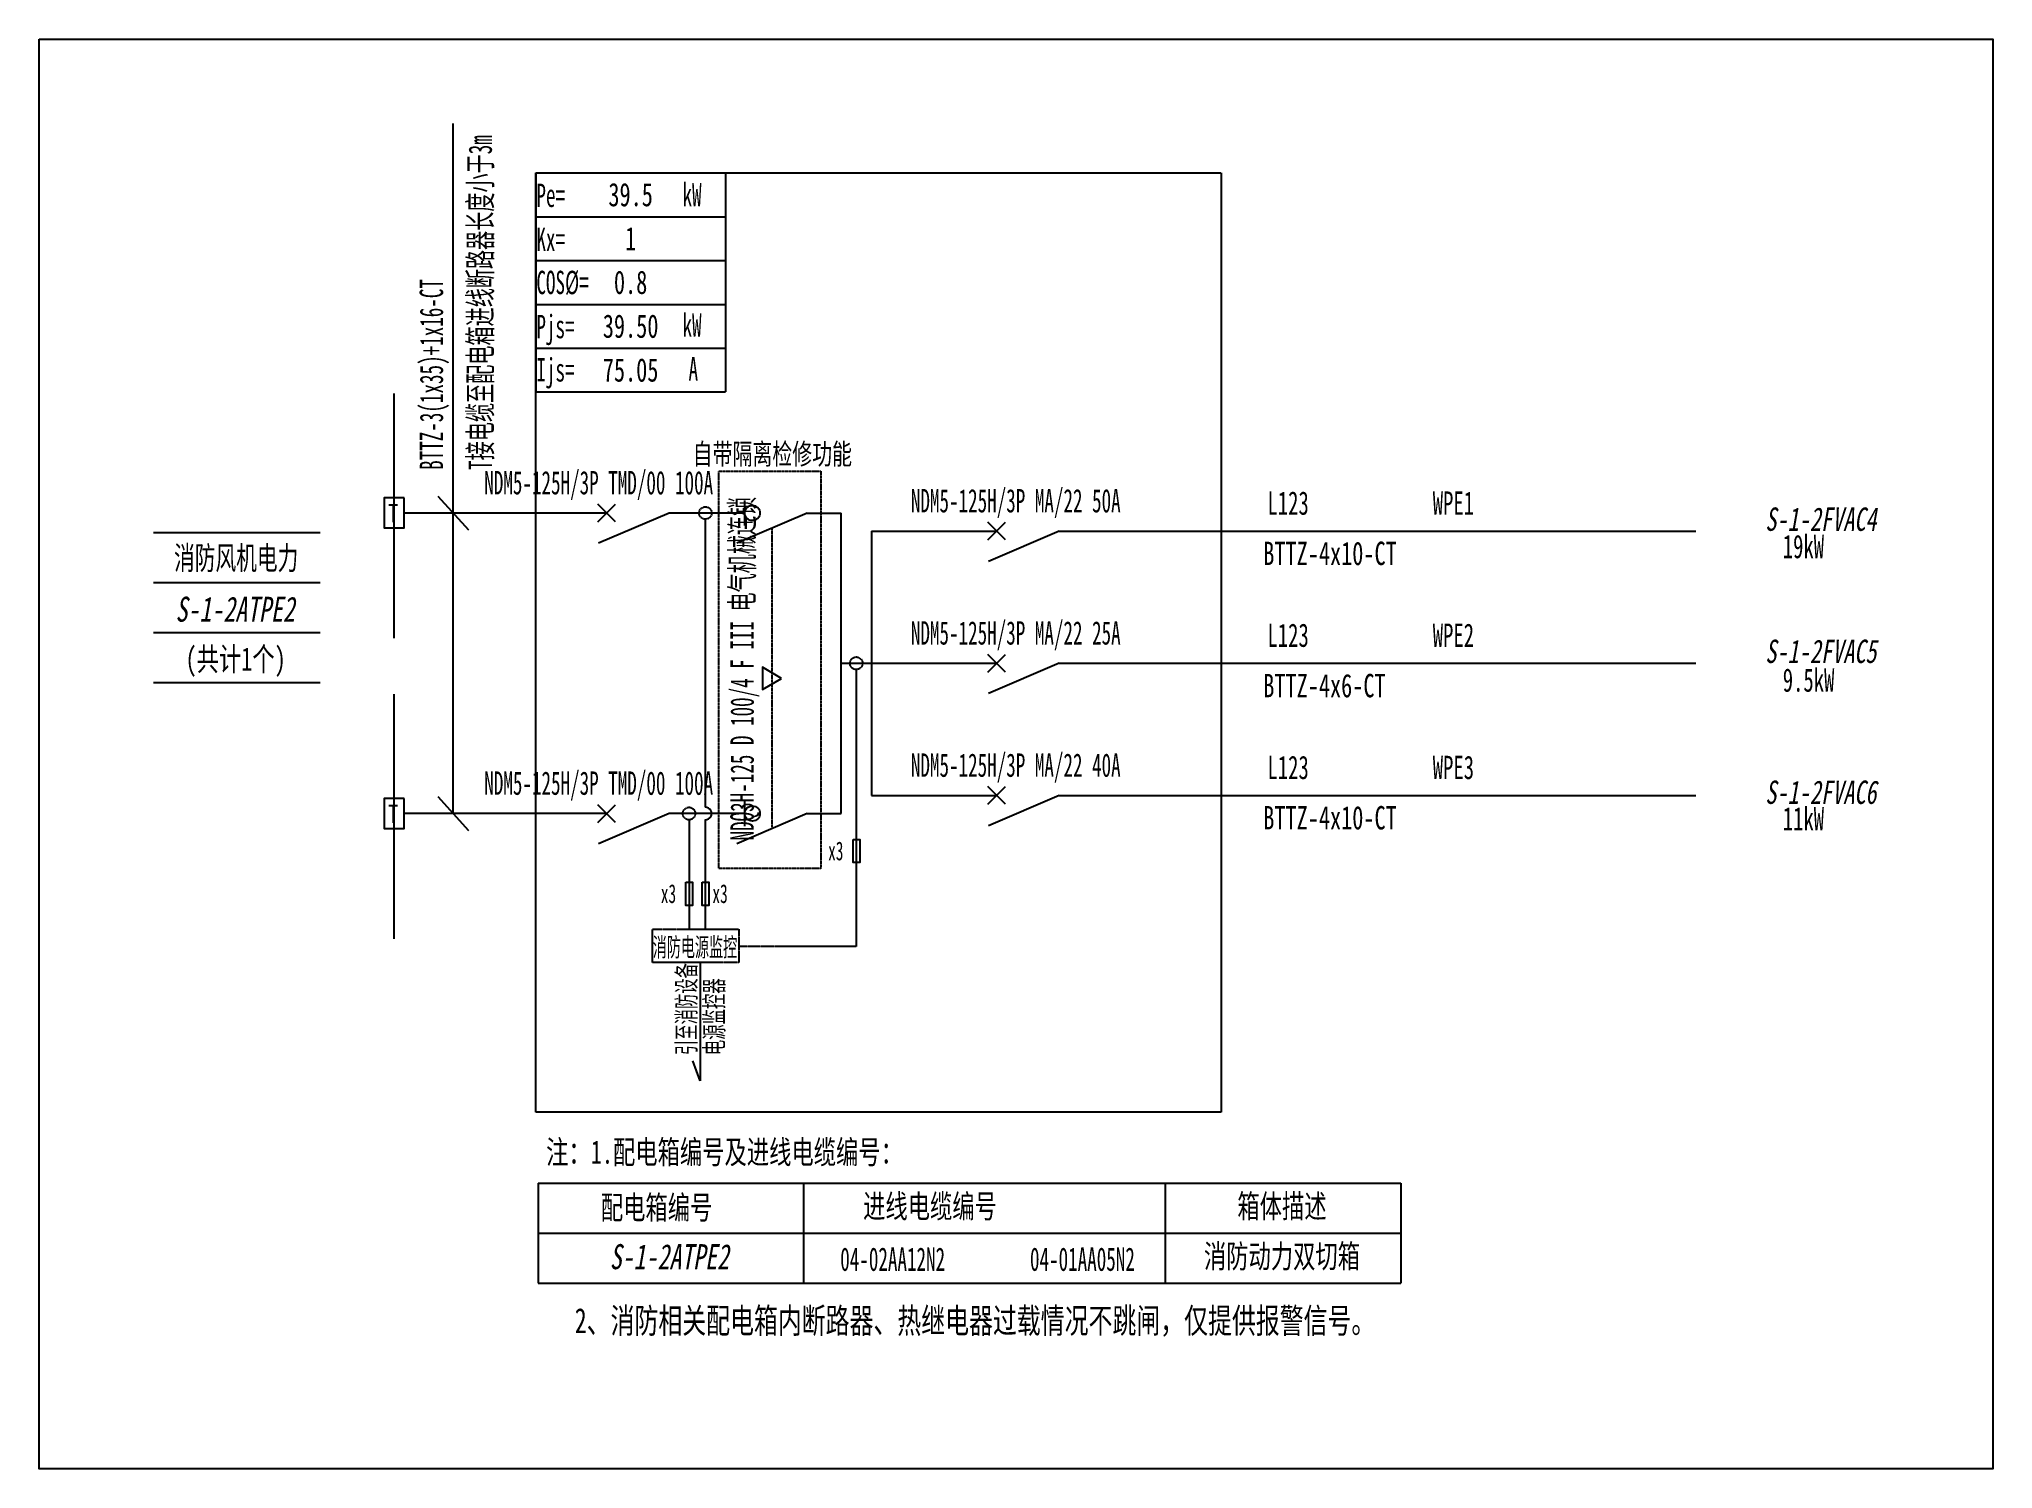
# Model space of a CAD drawing. Extents: x 419594 to 422092, y 318727 to 320554.
import ezdxf
from ezdxf.enums import TextEntityAlignment as Align

# ---------------------------------------------------------------- set-up
doc = ezdxf.new("R2010")
doc.units = 0
doc.header["$MEASUREMENT"] = 0
for name, pattern in [('_点划线L', [1.9, 1.5, -0.17, 0.06, -0.17]), ('DASH', [0.35, 0.25, -0.1]), ('DASHDOTX2', [2, 1, -0.5, 0, -0.5]), ('DASHED', [0.75, 0.5, -0.25])]:
    doc.linetypes.add(name, pattern=pattern)
for name, color, linetype in [('D_E_Eqpm（强电设备）', 100, 'Continuous'), ('D_E_Text（强电文字）', 51, 'Continuous'), ('D_E_Tray（强电普通桥架）', 51, 'Continuous'), ('D_E_WireEm（强电应急照明线缆）', 10, 'DASHED'), ('D_E_Wire（强电线缆）', 10, 'Continuous'), ('D_T_TableDim（表格尺寸）', 255, 'Continuous'), ('DQ_Eqpm', 100, 'Continuous'), ('系统图', 220, 'Continuous')]:
    doc.layers.add(name, color=color, linetype=linetype)
doc.styles.add('$1$电气', font='', dxfattribs={"width": 0.7})
doc.styles.add('$1$电气箱', font='simhei.ttf', dxfattribs={"width": 0.8, "oblique": 10})
doc.styles.add('电气', font='', dxfattribs={"width": 0.7})
doc.styles.add('电气箱', font='simhei.ttf', dxfattribs={"width": 0.8, "oblique": 10})
doc.styles.get('$1$电气').set_extended_font_data('SimSun')
doc.styles.get('电气').set_extended_font_data('SimSun')

# ---------------------------------------------------------------- blocks, each defined once
blk = doc.blocks.new('T接箱')
at = {"layer": 'DQ_Eqpm'}
blk.add_lwpolyline([(313, 172), (73, 172), (73, -188), (313, -188)], close=True, dxfattribs=at)
at = {"layer": 'DQ_Eqpm', "color": 51, "style": '电气', "width": 0.8}
blk.add_text('T', height=220, dxfattribs=at).set_placement((120, -121))

msp = doc.modelspace()

# ---------------------------------------------------------------- linework, layer by layer
at = {"linetype": 'DASHED'}
for p, q in [((420229.2, 320382.5, 0), (421105, 320382.5, 0)), ((420229.2, 319182.9, 0), (420229.2, 320382.5, 0)), ((421105, 320382.5, 0), (421105, 319182.9, 0)), ((421105, 319182.9, 0), (420229.2, 319182.9, 0))]:
    msp.add_line(p, q, dxfattribs=at)
at = {"layer": 'D_E_Eqpm（强电设备）'}
for p, q in [((420331, 319936.8, 0), (420308.4, 319959.4, 0)), ((420308.4, 319936.8, 0), (420331, 319959.4, 0)), ((420399.7, 319948.1, 0), (420309.4, 319909.4, 0)), ((420576.3, 319948.1, 0), (420486.1, 319909.4, 0)), ((420496.4, 319932.1, 0), (420496.4, 319964.1, 0)), ((420806.9, 319913.7, 0), (420829.5, 319936.3, 0)), ((420829.5, 319913.7, 0), (420806.9, 319936.3, 0)), ((420898.1, 319925, 0), (420807.9, 319886.3, 0)), ((420806.9, 319744.8, 0), (420829.5, 319767.5, 0)), ((420829.5, 319744.8, 0), (420806.9, 319767.5, 0)), ((420898.1, 319756.2, 0), (420807.9, 319717.5, 0)), ((420806.9, 319576, 0), (420829.5, 319598.6, 0)), ((420829.5, 319576, 0), (420806.9, 319598.6, 0)), ((420331, 319552.9, 0), (420308.4, 319575.5, 0)), ((420308.4, 319552.9, 0), (420331, 319575.5, 0)), ((420496.4, 319548.2, 0), (420496.4, 319580.2, 0)), ((420898.1, 319587.3, 0), (420807.9, 319548.6, 0)), ((420399.7, 319564.2, 0), (420309.4, 319525.5, 0)), ((420576.3, 319564.2, 0), (420486.1, 319525.5, 0))]:
    msp.add_line(p, q, dxfattribs=at)
at = {"layer": 'D_E_Eqpm（强电设备）', "linetype": 'DASH'}
msp.add_line((420531.2, 319544.9, 0), (420531.2, 319928.7, 0), dxfattribs=at)
at = {"layer": 'D_E_Eqpm（强电设备）', "elevation": 0}
msp.add_lwpolyline([(420543.5, 319736.8), (420518.9, 319751.1), (420518.9, 319722.6)], close=True, dxfattribs=at)
at = {"layer": 'D_E_Eqpm（强电设备）'}
for centre in [(420506.1, 319948.1, 0), (420506.1, 319564.2, 0)]:
    msp.add_circle(centre, 9.73, dxfattribs=at)
at = {"layer": 'D_E_Text（强电文字）'}
for p, q in [((420123.6, 319564.2, 0), (420123.6, 320445.7, 0)), ((420229.2, 320382.5, 0), (420229.2, 320102.7, 0)), ((420229.2, 320382.5, 0), (420471.7, 320382.5, 0)), ((420471.7, 320382.5, 0), (420471.7, 320102.7, 0)), ((420229.2, 320326.6, 0), (420471.7, 320326.6, 0)), ((420229.2, 320270.6, 0), (420471.7, 320270.6, 0)), ((420229.2, 320214.6, 0), (420471.7, 320214.6, 0)), ((420229.2, 320158.6, 0), (420471.7, 320158.6, 0)), ((420229.2, 320102.7, 0), (420471.7, 320102.7, 0)), ((420104.2, 319969.7, 0), (420143.1, 319926.4, 0)), ((420104.2, 319585.9, 0), (420143.1, 319542.6, 0))]:
    msp.add_line(p, q, dxfattribs=at)
at = {"layer": 'D_E_WireEm（强电应急照明线缆）'}
for p, q in [((420048.5, 319404.2, 0), (420048.5, 319716.7, 0)), ((420319.7, 319564.2, 0), (420061.3, 319564.2, 0)), ((420496.4, 319564.2, 0), (420399.7, 319564.2, 0))]:
    msp.add_line(p, q, dxfattribs=at)
at = {"layer": 'D_E_Wire（强电线缆）'}
for p, q in [((420048.5, 319788.1, 0), (420048.5, 320100.6, 0)), ((420319.7, 319948.1, 0), (420061.3, 319948.1, 0)), ((420496.4, 319948.1, 0), (420399.7, 319948.1, 0)), ((420576.3, 319948.1, 0), (420619.5, 319948.1, 0)), ((420619.5, 319564.2, 0), (420619.5, 319948.1, 0)), ((420446, 319572.2, 0), (420446, 319940.1, 0)), ((420658.2, 319925, 0), (420818.2, 319925, 0)), ((420658.2, 319925, 0), (420658.2, 319587.3, 0)), ((420898.1, 319925, 0), (421712, 319925, 0)), ((420619.5, 319756.2, 0), (420658.2, 319756.2, 0)), ((420638.9, 319748.2, 0), (420638.9, 319394.5, 0)), ((420658.2, 319756.2, 0), (420818.2, 319756.2, 0)), ((420898.1, 319756.2, 0), (421712, 319756.2, 0)), ((420658.2, 319587.3, 0), (420818.2, 319587.3, 0)), ((420898.1, 319587.3, 0), (421712, 319587.3, 0)), ((420425.1, 319556.2, 0), (420425.1, 319416.6, 0)), ((420445.9, 319556.2, 0), (420445.9, 319416.6, 0)), ((420576.3, 319564.2, 0), (420619.5, 319564.2, 0)), ((420439.4, 319373.9, 0), (420439.4, 319222.6, 0)), ((420439.4, 319222.6, 0), (420430, 319248.1, 0))]:
    msp.add_line(p, q, dxfattribs=at)
at = {"layer": 'D_E_Wire（强电线缆）', "linetype": '_点划线L'}
msp.add_line((420638.9, 319394.5, 0), (420488.8, 319394.5, 0), dxfattribs=at)
at = {"layer": 'D_E_Wire（强电线缆）', "linetype": 'DASH', "elevation": 0}
msp.add_lwpolyline([(420463.3, 320001.4), (420593.4, 320001.4), (420593.4, 319493.9), (420463.3, 319493.9)], close=True, dxfattribs=at)
at = {"layer": 'D_E_Wire（强电线缆）', "elevation": 0}
for points in [[(420634.9, 319531), (420643.3, 319531), (420643.3, 319501.5), (420634.9, 319501.5)], [(420421.2, 319476.4), (420429.6, 319476.4), (420429.6, 319446.9), (420421.2, 319446.9)], [(420442, 319476.4), (420450.4, 319476.4), (420450.4, 319446.9), (420442, 319446.9)]]:
    msp.add_lwpolyline(points, close=True, dxfattribs=at)
at = {"layer": 'D_E_Wire（强电线缆）', "linetype": '_点划线L', "elevation": 0}
msp.add_lwpolyline([(420378.3, 319416.6), (420488.8, 319416.6), (420488.8, 319373.9), (420378.3, 319373.9)], close=True, dxfattribs=at)
at = {"layer": 'D_E_Wire（强电线缆）', "linetype": '_点划线L'}
for centre in [(420446, 319948.1, 0), (420638.9, 319756.2, 0), (420425.1, 319564.2, 0)]:
    msp.add_circle(centre, 8, dxfattribs=at)
at = {"layer": 'D_E_Wire（强电线缆）'}
msp.add_arc((420446, 319564.2, 0), 8, 269.5766, 90, dxfattribs=at)
at = {"layer": 'D_T_TableDim（表格尺寸）', "color": 255}
for p, q in [((419740.6, 319923.4, 0), (419953.8, 319923.4, 0)), ((419740.6, 319859.4, 0), (419953.8, 319859.4, 0)), ((419740.6, 319795.4, 0), (419953.8, 319795.4, 0)), ((419740.6, 319795.4, 0), (419953.8, 319795.4, 0)), ((419740.6, 319795.4, 0), (419953.8, 319795.4, 0)), ((419740.6, 319795.4, 0), (419953.8, 319795.4, 0)), ((419740.6, 319795.4, 0), (419953.8, 319795.4, 0)), ((419740.6, 319731.4, 0), (419953.8, 319731.4, 0))]:
    msp.add_line(p, q, dxfattribs=at)
at = {"layer": 'D_T_TableDim（表格尺寸）', "ltscale": 3.5}
for p, q in [((420232.5, 319092.2, 0), (421335, 319092.2, 0)), ((420232.5, 319092.2, 0), (420232.5, 318964.3, 0)), ((420571.4, 319092.2, 0), (420571.4, 318964.3, 0)), ((421033.5, 319092.2, 0), (421033.5, 318964.3, 0)), ((421335, 319092.2, 0), (421335, 318964.3, 0)), ((420232.5, 319028.3, 0), (421335, 319028.3, 0)), ((420232.5, 319028.3, 0), (421335, 319028.3, 0)), ((420571.4, 319028.3, 0), (420571.4, 318964.3, 0)), ((421033.5, 319028.3, 0), (421033.5, 318964.3, 0)), ((420232.5, 318964.3, 0), (421335, 318964.3, 0))]:
    msp.add_line(p, q, dxfattribs=at)
at = {"layer": '系统图', "ltscale": 9973.992009}
msp.add_lwpolyline([(419594.5, 320553.5), (422091.5, 320553.5), (422091.5, 318727), (419594.5, 318727)], close=True, dxfattribs=at)

# ---------------------------------------------------------------- block references
at = {"layer": 'D_E_Eqpm（强电设备）', "xscale": 0.1066240476357371, "yscale": 0.1066240476357371, "zscale": 0.1066240476357371}
for p in [(420027.9, 319949, 0), (420027.9, 319565.1, 0)]:
    msp.add_blockref('T接箱', p, dxfattribs=at)

# ---------------------------------------------------------------- texts
at = {"layer": 'D_E_Text（强电文字）', "style": '电气', "width": 0.6}
for s, height, p in [('T接电缆至配电箱进线断路器长度小于3m', 29.855, (420173.2, 320003.2, 0)), ('BTTZ-3(1x35)+1x16-CT', 29.855, (420110.8, 320003.2, 0)), ('引至消防设备', 23.99, (420433.7, 319255.5, 0)), ('电源监控器', 23.99, (420469.2, 319255.5, 0))]:
    msp.add_text(s, height=height, rotation=90, dxfattribs=at).set_placement(p)
at = {"layer": 'D_E_Text（强电文字）', "linetype": 'Continuous', "style": '电气', "width": 0.6}
for s, height, p in [('Pe=', 29.85, (420230.1, 320339, 0)), ('kW', 29.85, (420416.8, 320340, 0)), ('Kx=', 29.85, (420230.1, 320282.9, 0)), ('COS%%C=', 29.85, (420230.1, 320227.7, 0)), ('Pjs=', 29.85, (420230.1, 320171.4, 0)), ('kW', 29.85, (420416.8, 320173.3, 0)), ('Ijs=', 29.85, (420230.1, 320116.1, 0)), ('A', 29.9, (420424.5, 320117.3, 0))]:
    msp.add_text(s, height=height, dxfattribs=at).set_placement(p)
at = {"layer": 'D_E_Text（强电文字）'}
for s, height, style, width, p in [('自带隔离检修功能', 26.66, '电气', 0.7, (420429.8, 320010.2, 0)), ('L123', 29.85, '$1$电气', 0.65, (421164.4, 319945.9, 0)), ('WPE1', 29.85, '$1$电气', 0.65, (421375.6, 319945.9, 0)), ('19kW', 29.85, '$1$电气', 0.65, (421822.9, 319890.4, 0)), ('BTTZ-4x10-CT', 29.855, '$1$电气', 0.7, (421159, 319881.6, 0)), ('L123', 29.85, '$1$电气', 0.65, (421164.4, 319777.1, 0)), ('WPE2', 29.85, '$1$电气', 0.65, (421375.6, 319777.1, 0)), ('BTTZ-4x6-CT', 29.855, '$1$电气', 0.7, (421159, 319712.7, 0)), ('9.5kW', 29.85, '$1$电气', 0.65, (421822.9, 319719.8, 0)), ('L123', 29.85, '$1$电气', 0.65, (421164.4, 319608.2, 0)), ('WPE3', 29.85, '$1$电气', 0.65, (421375.6, 319608.2, 0)), ('BTTZ-4x10-CT', 29.855, '$1$电气', 0.7, (421159, 319543.9, 0)), ('11kW', 29.85, '$1$电气', 0.65, (421822.9, 319542.6, 0)), ('x3', 23.99, '电气', 0.6, (420602.9, 319504.5, 0)), ('x3', 23.99, '电气', 0.6, (420389.1, 319449.9, 0)), ('x3', 23.99, '电气', 0.6, (420455, 319449.9, 0)), ('消防电源监控', 23.99, '电气', 0.55, (420378.7, 319381.6, 0)), ('注：1.配电箱编号及进线电缆编号：', 29.855, '电气', 0.7, (420242.5, 319116.8, 0)), ('2、消防相关配电箱内断路器、热继电器过载情况不跳闸，仅提供报警信号。', 31.987, '电气', 0.7, (420279.1, 318900.4, 0))]:
    msp.add_text(s, height=height, dxfattribs=dict(at, style=style, width=width)).set_placement(p)
for s, height, style, width, p in [('NDM5-125H/3P TMD/00 100A', 29.855, '$1$电气', 0.6, (420309.7, 319984.4, 0)), ('消防风机电力', 29.85, '$1$电气', 0.65, (419846.4, 319891.2, 0)), ('NDM5-125H/3P TMD/00 100A', 29.855, '$1$电气', 0.6, (420309.7, 319600.6, 0)), ('配电箱编号', 29.85, '电气', 0.7, (420383.7, 319061.6, 0)), ('进线电缆编号', 29.85, '电气', 0.7, (420733.1, 319063.2, 0)), ('箱体描述', 29.85, '电气', 0.7, (421182.9, 319063.2, 0)), ('消防动力双切箱', 29.85, '电气', 0.7, (421182.9, 318999.2, 0)), ('04-02AA12N2', 29.855, '电气', 0.6, (420685.4, 318994.7, 0)), ('04-01AA05N2', 29.855, '电气', 0.6, (420927.9, 318994.7, 0))]:
    msp.add_text(s, height=height, dxfattribs=dict(at, style=style, width=width)).set_placement(p, align=Align.MIDDLE)
at = {"layer": 'D_E_Text（强电文字）', "style": '电气', "width": 0.6}
msp.add_text('NDQ3H-125 D 100/4 F III 电气机械连锁', height=29.855, rotation=90, dxfattribs=at).set_placement((420494.4, 319749.3, 0), align=Align.MIDDLE)
at = {"layer": 'D_E_Text（强电文字）', "color": 51, "true_color": 0xffff7f, "style": '$1$电气', "width": 0.6}
for s, p in [('NDM5-125H/3P MA/22 50A', (420842.7, 319961.4, 0)), ('NDM5-125H/3P MA/22 25A', (420842.7, 319792.5, 0)), ('NDM5-125H/3P MA/22 40A', (420842.7, 319623.6, 0))]:
    msp.add_text(s, height=29.855, dxfattribs=at).set_placement(p, align=Align.MIDDLE)
at = {"layer": 'D_E_Text（强电文字）', "oblique": 10, "width": 0.7}
for style, p in [('$1$电气箱', (419845.1, 319825.2, 0)), ('电气箱', (420400, 318998.1, 0))]:
    msp.add_text('S-1-2ATPE2', height=31.99, dxfattribs=dict(at, style=style)).set_placement(p, align=Align.MIDDLE)
at = {"layer": 'D_E_Text（强电文字）', "style": '$1$电气', "width": 0.7}
msp.add_text('(共计1个)', height=29.85, dxfattribs=at).set_placement((419845.7, 319746.7, 0), align=Align.CENTER)
at = {"layer": 'D_E_Text（强电文字）', "width": 242.547, "attachment_point": 5, "style": '电气'}
for s, insert, char_height in [('39.5', (420350.5, 320354.6, 0), 29.85), ('1', (420350.5, 320298.6, 0), 29.9), ('0.8', (420350.5, 320242.6, 0), 29.85), ('{\\C200;39.50}', (420350.5, 320186.6, 0), 29.855), ('{\\C200;75.05}', (420350.5, 320130.6, 0), 29.855)]:
    msp.add_mtext(s, dxfattribs=dict(at, insert=insert, char_height=char_height))
at = {"layer": 'D_E_Tray（强电普通桥架）', "linetype": 'DASHDOTX2', "style": '电气箱', "oblique": 10, "width": 0.7}
for s, p in [('S-1-2FVAC4', (421800.6, 319925.3, 0)), ('S-1-2FVAC5', (421800.6, 319756.5, 0)), ('S-1-2FVAC6', (421800.6, 319576.5, 0))]:
    msp.add_text(s, height=29.85, dxfattribs=at).set_placement(p)

doc.saveas('drawing.dxf')
